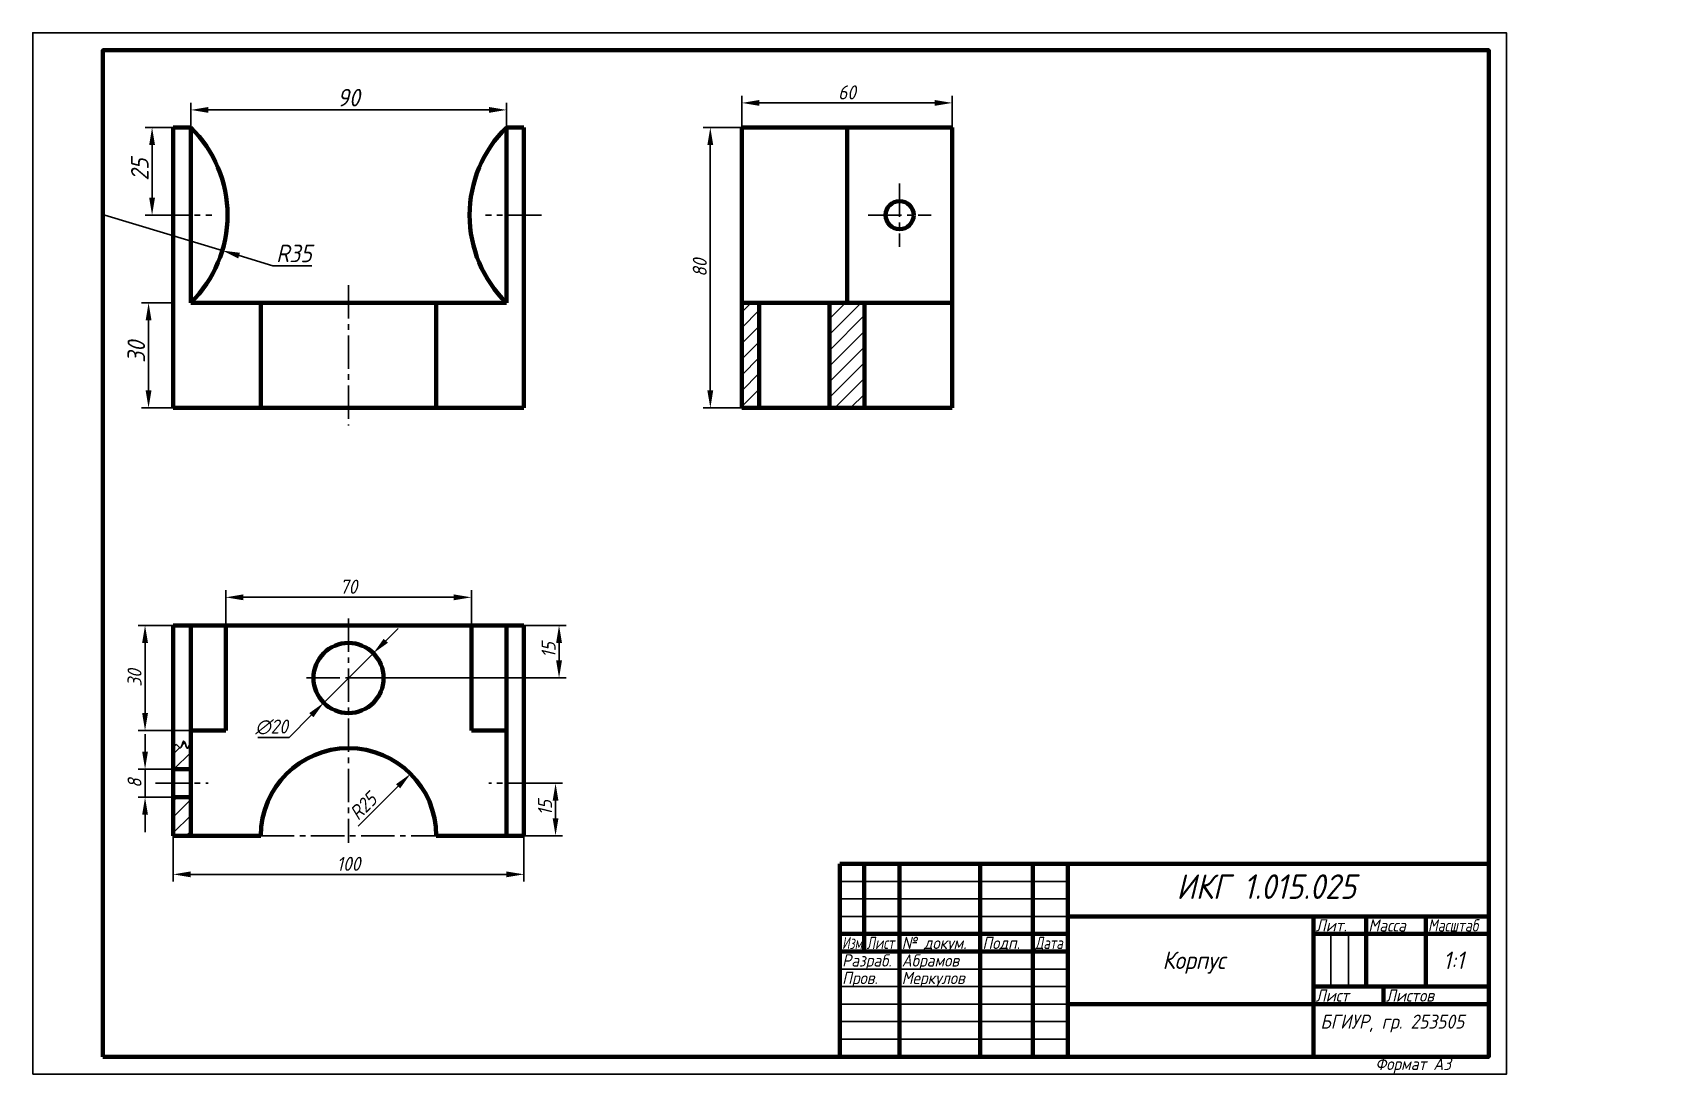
# Model space of a CAD drawing. Header units: millimetres. Extents: x 0 to 467, y 0 to 297.
import ezdxf

# ---------------------------------------------------------------- set-up
doc = ezdxf.new("R2010")
doc.units = ezdxf.units.MM
doc.header["$LTSCALE"] = 0.5
doc.linetypes.add('осевая2', pattern=[28.575, 19.05, -3.175, 3.175, -3.175])
doc.layers.get('0').update_dxf_attribs({"lineweight": 60})
doc.layers.get('Defpoints').update_dxf_attribs({"color": 5})
for name, color, linetype in [('1-оси', 1, 'осевая2'), ('2-штриховка', 4, 'Continuous'), ('3-размеры', 6, 'Continuous'), ('4-текст', 3, 'Continuous')]:
    doc.layers.add(name, color=color, linetype=linetype)
doc.styles.get("Standard").update_dxf_attribs({"font": 'isocpeui.ttf', "width": 0.9, "height": 4})
doc.dimstyles.new('Standart', dxfattribs={"dimtxt": 5, "dimasz": 5, "dimexe": 2, "dimexo": 0, "dimgap": 1, "dimtad": 1, "dimtoh": 1, "dimdec": 0, "dimtxsty": 'Standard', "dimcen": 2.5, "dimadec": 0, "dimazin": 0, "dimtfac": 1, "dimtdec": 0, "dimtmove": 0, "dimatfit": 3, "dimldrblk": 'DOTSMALL', "dimfxl": 0, "dimarcsym": 0})

# ---------------------------------------------------------------- blocks, each defined once
blk = doc.blocks.new('*D2')
at = {"layer": '3-размеры', "color": 0, "lineweight": -2}
for p, q in [((20.51, 245), (54.02, 234.9)), ((68.38, 230.57), (58.8, 233.46)), ((79.53, 230.57), (68.38, 230.57))]:
    blk.add_line(p, q, dxfattribs=at)
at = {"layer": '3-размеры', "color": 0}
blk.add_solid([(59.04, 234.25), (58.56, 232.66), (54.02, 234.9)], dxfattribs=at)
at = {"layer": 'Defpoints', "color": 0}
for p in [(20.51, 245), (54.02, 234.9)]:
    blk.add_point(p, dxfattribs=at)
at = {"layer": '3-размеры', "color": 0, "insert": (74.46, 234.07), "char_height": 5, "attachment_point": 5}
blk.add_mtext('R35', dxfattribs=at)
blk = doc.blocks.new('_DotSmall')
at = {"color": 0, "linetype": 'ByBlock', "const_width": 0.5}
blk.add_lwpolyline([(-0.0625, 0, 1), (0.0625, 0, 1)], format="xyb", close=True, dxfattribs=at)
blk = doc.blocks.new('*D3')
at = {"layer": '3-размеры', "color": 0, "lineweight": -2}
blk.add_line((92.73, 70.73), (104.14, 82.14), dxfattribs=at)
at = {"layer": '3-размеры', "color": 0}
blk.add_solid([(103.55, 82.73), (104.73, 81.55), (107.68, 85.68)], dxfattribs=at)
at = {"layer": 'Defpoints', "color": 0}
for p in [(107.68, 85.68), (90, 68)]:
    blk.add_point(p, dxfattribs=at)
at = {"layer": '3-размеры', "color": 0, "insert": (94.19, 76.43), "char_height": 4, "attachment_point": 5, "rotation": 45}
blk.add_mtext('R25', dxfattribs=at)
blk = doc.blocks.new('*D4')
at = {"layer": '3-размеры', "color": 0, "lineweight": -2}
for p, q in [((100.61, 123.61), (104.14, 127.14)), ((97.07, 120.07), (82.93, 105.93)), ((73.03, 96.03), (79.39, 102.39)), ((64.11, 96.03), (73.03, 96.03))]:
    blk.add_line(p, q, dxfattribs=at)
at = {"layer": '3-размеры', "color": 0}
for points in [[(100.02, 124.2), (101.2, 123.02), (97.07, 120.07)], [(78.8, 102.98), (79.98, 101.8), (82.93, 105.93)]]:
    blk.add_solid(points, dxfattribs=at)
at = {"layer": 'Defpoints', "color": 0}
for p in [(97.07, 120.07), (82.93, 105.93)]:
    blk.add_point(p, dxfattribs=at)
at = {"layer": '3-размеры', "color": 0, "insert": (68.07, 99.03), "char_height": 4, "attachment_point": 5}
blk.add_mtext('∅20', dxfattribs=at)
blk = doc.blocks.new('*D5')
at = {"layer": '3-размеры', "color": 0, "lineweight": -2}
for p, q in [((202.07, 270), (202.07, 279)), ((207.07, 277), (257.07, 277)), ((262.07, 270), (262.07, 279))]:
    blk.add_line(p, q, dxfattribs=at)
at = {"layer": '3-размеры', "color": 0}
for points in [[(207.07, 277.83), (207.07, 276.17), (202.07, 277)], [(257.07, 277.83), (257.07, 276.17), (262.07, 277)]]:
    blk.add_solid(points, dxfattribs=at)
at = {"layer": 'Defpoints', "color": 0}
for p in [(262.07, 277), (202.07, 270), (262.07, 270)]:
    blk.add_point(p, dxfattribs=at)
at = {"layer": '3-размеры', "color": 0, "insert": (232.07, 280), "char_height": 4, "attachment_point": 5}
blk.add_mtext('60', dxfattribs=at)
blk = doc.blocks.new('*D6')
at = {"layer": '3-размеры', "color": 0, "lineweight": -2}
for p, q in [((45, 270), (45, 277)), ((135, 270), (135, 277)), ((50, 275), (130, 275))]:
    blk.add_line(p, q, dxfattribs=at)
at = {"layer": '3-размеры', "color": 0}
for points in [[(50, 275.83), (50, 274.17), (45, 275)], [(130, 275.83), (130, 274.17), (135, 275)]]:
    blk.add_solid(points, dxfattribs=at)
at = {"layer": 'Defpoints', "color": 0}
for p in [(135, 275), (45, 270), (135, 270)]:
    blk.add_point(p, dxfattribs=at)
at = {"layer": '3-размеры', "color": 0, "insert": (90, 278.5), "char_height": 5, "attachment_point": 5}
blk.add_mtext('90', dxfattribs=at)
blk = doc.blocks.new('*D7')
at = {"layer": '3-размеры', "color": 0, "lineweight": -2}
for p, q in [((40, 270), (32, 270)), ((34, 250), (34, 265)), ((40, 245), (32, 245))]:
    blk.add_line(p, q, dxfattribs=at)
at = {"layer": '3-размеры', "color": 0}
for points in [[(33.17, 265), (34.83, 265), (34, 270)], [(33.17, 250), (34.83, 250), (34, 245)]]:
    blk.add_solid(points, dxfattribs=at)
at = {"layer": 'Defpoints', "color": 0}
for p in [(34, 270), (40, 270), (40, 245)]:
    blk.add_point(p, dxfattribs=at)
at = {"layer": '3-размеры', "color": 0, "insert": (30.5, 258), "char_height": 5, "attachment_point": 5, "rotation": 90}
blk.add_mtext('25', dxfattribs=at)
blk = doc.blocks.new('*D8')
at = {"layer": '3-размеры', "color": 0, "lineweight": -2}
for p, q in [((40, 220), (31, 220)), ((33, 215), (33, 195)), ((40, 190), (31, 190))]:
    blk.add_line(p, q, dxfattribs=at)
at = {"layer": '3-размеры', "color": 0}
for points in [[(32.17, 215), (33.83, 215), (33, 220)], [(32.17, 195), (33.83, 195), (33, 190)]]:
    blk.add_solid(points, dxfattribs=at)
at = {"layer": 'Defpoints', "color": 0}
for p in [(40, 220), (33, 190), (40, 190)]:
    blk.add_point(p, dxfattribs=at)
at = {"layer": '3-размеры', "color": 0, "insert": (29.5, 206), "char_height": 5, "attachment_point": 5, "rotation": 90}
blk.add_mtext('30', dxfattribs=at)
blk = doc.blocks.new('*D10')
at = {"layer": '3-размеры', "color": 0, "lineweight": -2}
for p, q in [((55, 128), (55, 138)), ((60, 136), (120, 136)), ((125, 128), (125, 138))]:
    blk.add_line(p, q, dxfattribs=at)
at = {"layer": '3-размеры', "color": 0}
for points in [[(60, 136.83), (60, 135.17), (55, 136)], [(120, 136.83), (120, 135.17), (125, 136)]]:
    blk.add_solid(points, dxfattribs=at)
at = {"layer": 'Defpoints', "color": 0}
for p in [(125, 136), (55, 128), (125, 128)]:
    blk.add_point(p, dxfattribs=at)
at = {"layer": '3-размеры', "color": 0, "insert": (90, 139.03), "char_height": 4, "attachment_point": 5}
blk.add_mtext('70', dxfattribs=at)
blk = doc.blocks.new('*D11')
at = {"layer": '3-размеры', "color": 0, "lineweight": -2}
for p, q in [((40, 68), (40, 55)), ((140, 68), (140, 55)), ((45, 57), (135, 57))]:
    blk.add_line(p, q, dxfattribs=at)
at = {"layer": '3-размеры', "color": 0}
for points in [[(45, 57.83), (45, 56.17), (40, 57)], [(135, 57.83), (135, 56.17), (140, 57)]]:
    blk.add_solid(points, dxfattribs=at)
at = {"layer": 'Defpoints', "color": 0}
for p in [(40, 68), (140, 68), (140, 57)]:
    blk.add_point(p, dxfattribs=at)
at = {"layer": '3-размеры', "color": 0, "insert": (90, 60), "char_height": 4, "attachment_point": 5}
blk.add_mtext('100', dxfattribs=at)
blk = doc.blocks.new('*D12')
at = {"layer": '3-размеры', "color": 0, "lineweight": -2}
for p, q in [((140, 128), (152, 128)), ((150, 123), (150, 118)), ((90, 113), (152, 113))]:
    blk.add_line(p, q, dxfattribs=at)
at = {"layer": '3-размеры', "color": 0}
for points in [[(149.17, 123), (150.83, 123), (150, 128)], [(149.17, 118), (150.83, 118), (150, 113)]]:
    blk.add_solid(points, dxfattribs=at)
at = {"layer": 'Defpoints', "color": 0}
for p in [(140, 128), (90, 113), (150, 113)]:
    blk.add_point(p, dxfattribs=at)
at = {"layer": '3-размеры', "color": 0, "insert": (147, 121), "char_height": 4, "attachment_point": 5, "rotation": 90}
blk.add_mtext('15', dxfattribs=at)
blk = doc.blocks.new('*D13')
at = {"layer": '3-размеры', "color": 0, "lineweight": -2}
for p, q in [((45, 128), (30, 128)), ((32, 123), (32, 103)), ((45, 98), (30, 98))]:
    blk.add_line(p, q, dxfattribs=at)
at = {"layer": '3-размеры', "color": 0}
for points in [[(31.17, 123), (32.83, 123), (32, 128)], [(31.17, 103), (32.83, 103), (32, 98)]]:
    blk.add_solid(points, dxfattribs=at)
at = {"layer": 'Defpoints', "color": 0}
for p in [(45, 128), (32, 98), (45, 98)]:
    blk.add_point(p, dxfattribs=at)
at = {"layer": '3-размеры', "color": 0, "insert": (29, 113), "char_height": 4, "attachment_point": 5, "rotation": 90}
blk.add_mtext('30', dxfattribs=at)
blk = doc.blocks.new('*D14')
at = {"layer": '3-размеры', "color": 0, "lineweight": -2}
for p, q in [((32, 92), (32, 97)), ((40, 87), (30, 87)), ((32, 87), (32, 79)), ((40, 79), (30, 79)), ((32, 74), (32, 69))]:
    blk.add_line(p, q, dxfattribs=at)
at = {"layer": '3-размеры', "color": 0}
for points in [[(31.17, 92), (32.83, 92), (32, 87)], [(31.17, 74), (32.83, 74), (32, 79)]]:
    blk.add_solid(points, dxfattribs=at)
at = {"layer": 'Defpoints', "color": 0}
for p in [(40, 87), (32, 79), (40, 79)]:
    blk.add_point(p, dxfattribs=at)
at = {"layer": '3-размеры', "color": 0, "insert": (29, 83), "char_height": 4, "attachment_point": 5, "rotation": 90}
blk.add_mtext('8', dxfattribs=at)
blk = doc.blocks.new('*D15')
at = {"layer": '3-размеры', "color": 0, "lineweight": -2}
for p, q in [((140, 83), (151, 83)), ((149, 78), (149, 73)), ((140, 68), (151, 68))]:
    blk.add_line(p, q, dxfattribs=at)
at = {"layer": '3-размеры', "color": 0}
for points in [[(148.17, 78), (149.83, 78), (149, 83)], [(148.17, 73), (149.83, 73), (149, 68)]]:
    blk.add_solid(points, dxfattribs=at)
at = {"layer": 'Defpoints', "color": 0}
for p in [(140, 83), (140, 68), (149, 68)]:
    blk.add_point(p, dxfattribs=at)
at = {"layer": '3-размеры', "color": 0, "insert": (146, 76), "char_height": 4, "attachment_point": 5, "rotation": 90}
blk.add_mtext('15', dxfattribs=at)
blk = doc.blocks.new('*D17')
at = {"layer": '3-размеры', "color": 0, "lineweight": -2}
for p, q in [((202.07, 270), (191.11, 270)), ((193.11, 265), (193.11, 195)), ((202.07, 190), (191.11, 190))]:
    blk.add_line(p, q, dxfattribs=at)
at = {"layer": '3-размеры', "color": 0}
for points in [[(192.27, 265), (193.94, 265), (193.11, 270)], [(192.27, 195), (193.94, 195), (193.11, 190)]]:
    blk.add_solid(points, dxfattribs=at)
at = {"layer": 'Defpoints', "color": 0}
for p in [(202.07, 270), (193.11, 190), (202.07, 190)]:
    blk.add_point(p, dxfattribs=at)
at = {"layer": '3-размеры', "color": 0, "insert": (190.11, 230), "char_height": 4, "attachment_point": 5, "rotation": 90}
blk.add_mtext('80', dxfattribs=at)

msp = doc.modelspace()

# ---------------------------------------------------------------- hatches: boundary and pattern name
at = {"layer": '2-штриховка'}
h = msp.add_hatch(dxfattribs=at)
h.set_pattern_fill('ANSI31', color=256, style=0)
h.set_pattern_definition([(45, (52.0728, 0), (-2.245064, 2.245064), [])])
h.paths.add_polyline_path([(237.07, 220), (227.07, 220), (227.07, 190), (237.07, 190)])
h.paths.add_polyline_path([(207.07, 220), (202.07, 220), (202.07, 190), (207.07, 190)])
h.paths.add_polyline_path([(416.87, 19.83), (428.52, 19.83), (428.52, 25.08), (416.87, 25.08)], flags=9)
h.paths.add_polyline_path([(436.87, 19.83), (453.04, 19.83), (453.04, 25.08), (436.87, 25.08)], flags=9)
h.paths.add_polyline_path([(448.87, 39.83), (467.27, 39.83), (467.27, 45.08), (448.87, 45.08)], flags=9)
h.paths.add_polyline_path([(431.87, 39.83), (445.68, 39.83), (445.68, 45.08), (431.87, 45.08)], flags=9)
h.paths.add_polyline_path([(416.87, 39.83), (427.42, 39.83), (427.42, 45.08), (416.87, 45.08)], flags=9)
h.paths.add_polyline_path([(281.61, 23.51), (294.32, 23.51), (294.32, 30.34), (281.61, 30.34)], flags=9)
h.paths.add_polyline_path([(281.61, 28.51), (299.37, 28.51), (299.37, 35.34), (281.61, 35.34)], flags=9)
h.paths.add_polyline_path([(336.74, 34.17), (347.99, 34.17), (347.99, 40.21), (336.74, 40.21)], flags=9)
h.paths.add_polyline_path([(321.87, 34.83), (334.06, 34.83), (334.06, 40.08), (321.87, 40.08)], flags=9)
h.paths.add_polyline_path([(298.61, 33.51), (319.47, 33.51), (319.47, 40.34), (298.61, 40.34)], flags=9)
h.paths.add_polyline_path([(288.87, 34.83), (298.87, 34.83), (298.87, 40.08), (288.87, 40.08)], flags=9)
h.paths.add_polyline_path([(281.87, 34.83), (290.09, 34.83), (290.09, 40.08), (281.87, 40.08)], flags=9)
h = msp.add_hatch(dxfattribs=at)
h.set_pattern_fill('ANSI31', color=256, style=0)
h.set_pattern_definition([(45, (0, -52), (-2.245064, 2.245064), [])])
h.paths.add_polyline_path([(40, 68), (45, 68), (45, 79), (40, 79)])
edge = h.paths.add_edge_path()
edge.add_spline(control_points=[(45, 95), (44.67, 93.84), (44.01, 91.53), (42.95, 96.87), (42.3, 91.71), (40.98, 94.7), (40.33, 93.57), (40, 93)], knot_values=[0, 0, 0, 0, 2.236068, 4.472136, 6.708204, 8.122417, 9.536631, 9.536631, 9.536631, 9.536631], degree=3, periodic=0)
edge.add_line((40, 93), (40, 87))
edge.add_line((40, 87), (45, 87))
edge.add_line((45, 87), (45, 95))

# ---------------------------------------------------------------- linework, layer by layer
for p, q in [((40, 270), (40, 190)), ((45, 270), (40, 270)), ((45, 220), (45, 270)), ((140, 270), (135, 270)), ((135, 270), (135, 220)), ((140, 190), (140, 270)), ((140, 270), (140, 245)), ((202.07, 270), (202.07, 190)), ((262.07, 270), (202.07, 270)), ((232.07, 270), (232.07, 220)), ((262.07, 270), (237.07, 270)), ((262.07, 190), (262.07, 270)), ((140, 245), (140, 245)), ((135, 220), (45, 220)), ((65, 190), (65, 220)), ((115, 190), (115, 220)), ((202.07, 220), (262.07, 220)), ((207.07, 220), (207.07, 190)), ((227.07, 220), (227.07, 190)), ((237.07, 220), (237.07, 190)), ((40, 190), (140, 190)), ((202.07, 190), (262.07, 190)), ((40, 128), (140, 128)), ((40, 128), (40, 68)), ((45, 68), (45, 128)), ((55, 128), (55, 98)), ((125, 128), (125, 98)), ((135, 68), (135, 128)), ((140, 128), (140, 68)), ((55, 98), (45, 98)), ((125, 98), (135, 98)), ((40, 87), (45, 87)), ((40, 79), (45, 79)), ((40, 68), (65, 68)), ((140, 68), (115, 68)), ((140, 68), (135, 68))]:
    msp.add_line(p, q)
at = {"color": 7, "linetype": 'Continuous', "lineweight": 60}
for p, q in [((415, 60), (230, 60)), ((230, 5), (230, 60)), ((237, 60), (237, 35)), ((247, 5), (247, 60)), ((270, 60), (270, 5)), ((285, 5), (285, 60)), ((295, 60), (295, 5)), ((295, 45), (415, 45)), ((365, 5), (365, 45)), ((380, 45), (380, 25)), ((397, 25), (397, 45)), ((230, 40), (295, 40)), ((365, 40), (415, 40)), ((230, 35), (295, 35)), ((365, 25), (415, 25)), ((385, 20), (385, 25)), ((295, 20), (415, 20))]:
    msp.add_line(p, q, dxfattribs=at)
at = {"color": 7, "linetype": 'Continuous', "lineweight": -3}
for p, q in [((230, 55), (295, 55)), ((230, 50), (295, 50)), ((230, 45), (295, 45)), ((370, 25), (370, 40)), ((375, 40), (375, 25)), ((230, 30), (295, 30)), ((230, 25), (295, 25)), ((230, 20), (295, 20)), ((230, 15), (295, 15)), ((230, 10), (295, 10))]:
    msp.add_line(p, q, dxfattribs=at)
at = {"color": 7, "linetype": 'Continuous'}
msp.add_line((365, 45), (365, 40), dxfattribs=at)
at = {"color": 7, "linetype": 'Continuous', "lineweight": 60}
msp.add_lwpolyline([(20, 5), (415, 5), (415, 292), (20, 292)], close=True, dxfattribs=at)
for centre, radius in [((247.07, 245), 4), ((90, 113), 10)]:
    msp.add_circle(centre, radius)
for centre, radius, start, end in [((20.51, 245), 35, 314.4153, 45.5847), ((159.49, 245), 35, 134.4153, 225.5847), ((90, 68), 25, 0, 180)]:
    msp.add_arc(centre, radius, start, end)
at = {"lineweight": 25}
msp.add_spline([(40, 93), (41, 94), (42, 93), (43, 95), (44, 93), (45, 95)], degree=3, dxfattribs=at)
at = {"layer": '1-оси'}
for p, q in [((247.07, 254), (247.07, 236)), ((35, 245), (51, 245)), ((145, 245), (129, 245)), ((238.07, 245), (256.07, 245)), ((90, 225), (90, 185)), ((90, 130), (90, 66)), ((78, 113), (102, 113)), ((35, 83), (50, 83)), ((145, 83), (130, 83)), ((65, 68), (115, 68))]:
    msp.add_line(p, q, dxfattribs=at)
at = {"layer": 'Defpoints'}
msp.add_lwpolyline([(0, 0), (420, 0), (420, 297), (0, 297)], close=True, dxfattribs=at)

# ---------------------------------------------------------------- texts
at = {"width": 0.9}
for s, height, p in [('ИКГ 1.015.025', 7, (326, 50)), ('Корпус', 5, (322, 30)), ('1:1', 5, (402, 30)), ('БГИУР, гр. 253505', 4, (367, 13))]:
    msp.add_text(s, height=height, dxfattribs=at).set_placement(p)
at = {"color": 7, "linetype": 'Continuous', "lineweight": -3}
for s, width, p in [('Лит.', 0.9, (365.67, 40.7)), ('Масса', 0.9, (380.67, 40.7)), ('Масштаб', 0.8, (397.67, 40.7)), ('Изм.', 0.7, (230.67, 35.7)), ('Лист', 0.75, (237.67, 35.7)), ('№ докум.', 0.9, (247.67, 35.7)), ('Подп.', 0.9, (270.67, 35.7)), ('Дата', 0.75, (285.67, 35.7)), ('Пров.', 0.9, (230.67, 25.7)), ('Меркулов', 0.9, (247.67, 25.7)), ('Лист', 0.9, (365.67, 20.7)), ('Листов', 0.9, (385.67, 20.7))]:
    msp.add_text(s, height=3.5, dxfattribs=dict(at, width=width)).set_placement(p)
at = {"color": 7, "linetype": 'Continuous', "lineweight": 70, "width": 0.9}
msp.add_text('Формат А3', height=3.5, dxfattribs=at).set_placement((382.66, 1.2))
at = {"layer": '4-текст', "color": 7, "linetype": 'Continuous', "lineweight": -3, "width": 0.9}
for s, p in [('Разраб.', (230.67, 30.7)), ('Абрамов', (247.67, 30.7))]:
    msp.add_text(s, height=3.5, dxfattribs=at).set_placement(p)

# ---------------------------------------------------------------- dimensions: what is measured, and where the dimension line sits
at = {"layer": '3-размеры'}
for base, p1, p2, picture, middle in [((135, 275), (45, 270), (135, 270), '*D6', (90, 275)), ((262.07, 277), (202.07, 270), (262.07, 270), '*D5', (232.07, 277)), ((125, 136), (55, 128), (125, 128), '*D10', (90, 136)), ((140, 57), (40, 68), (140, 68), '*D11', (90, 57))]:
    dim = msp.add_linear_dim(base=base, p1=p1, p2=p2, dimstyle='Standart', dxfattribs=at)
    dim.commit()
    dim.dimension.update_dxf_attribs({"geometry": picture, "text_midpoint": middle, "dimtype": 160})
for base, p1, p2, picture, middle in [((34, 270), (40, 245), (40, 270), '*D7', (34, 258)), ((193.11, 190), (202.07, 270), (202.07, 190), '*D17', (193.11, 230)), ((33, 190), (40, 220), (40, 190), '*D8', (33, 206)), ((32, 98), (45, 128), (45, 98), '*D13', (32, 113)), ((150, 113), (140, 128), (90, 113), '*D12', (150, 121)), ((32, 79), (40, 87), (40, 79), '*D14', (32, 83)), ((149, 68), (140, 83), (140, 68), '*D15', (149, 76))]:
    dim = msp.add_linear_dim(base=base, p1=p1, p2=p2, angle=90, dimstyle='Standart', dxfattribs=at)
    dim.commit()
    dim.dimension.update_dxf_attribs({"geometry": picture, "text_midpoint": middle, "dimtype": 160})
dim = msp.add_radius_dim(center=(20.51, 245), mpoint=(54.02, 234.9), dimstyle='Standart', dxfattribs=at)
dim.commit()
dim.dimension.update_dxf_attribs({"geometry": '*D2', "text_midpoint": (74.46, 234.07)})
dim = msp.add_diameter_dim_2p(p1=(97.07, 120.07), p2=(82.93, 105.93), dimstyle='Standart', dxfattribs=at)
dim.commit()
dim.dimension.update_dxf_attribs({"geometry": '*D4', "text_midpoint": (68.07, 99.03)})
dim = msp.add_radius_dim(center=(90, 68), mpoint=(107.68, 85.68), dimstyle='Standart', dxfattribs=at)
dim.commit()
dim.dimension.update_dxf_attribs({"geometry": '*D3', "text_midpoint": (96.31, 74.31), "dimtype": 164})

doc.saveas('drawing.dxf')
